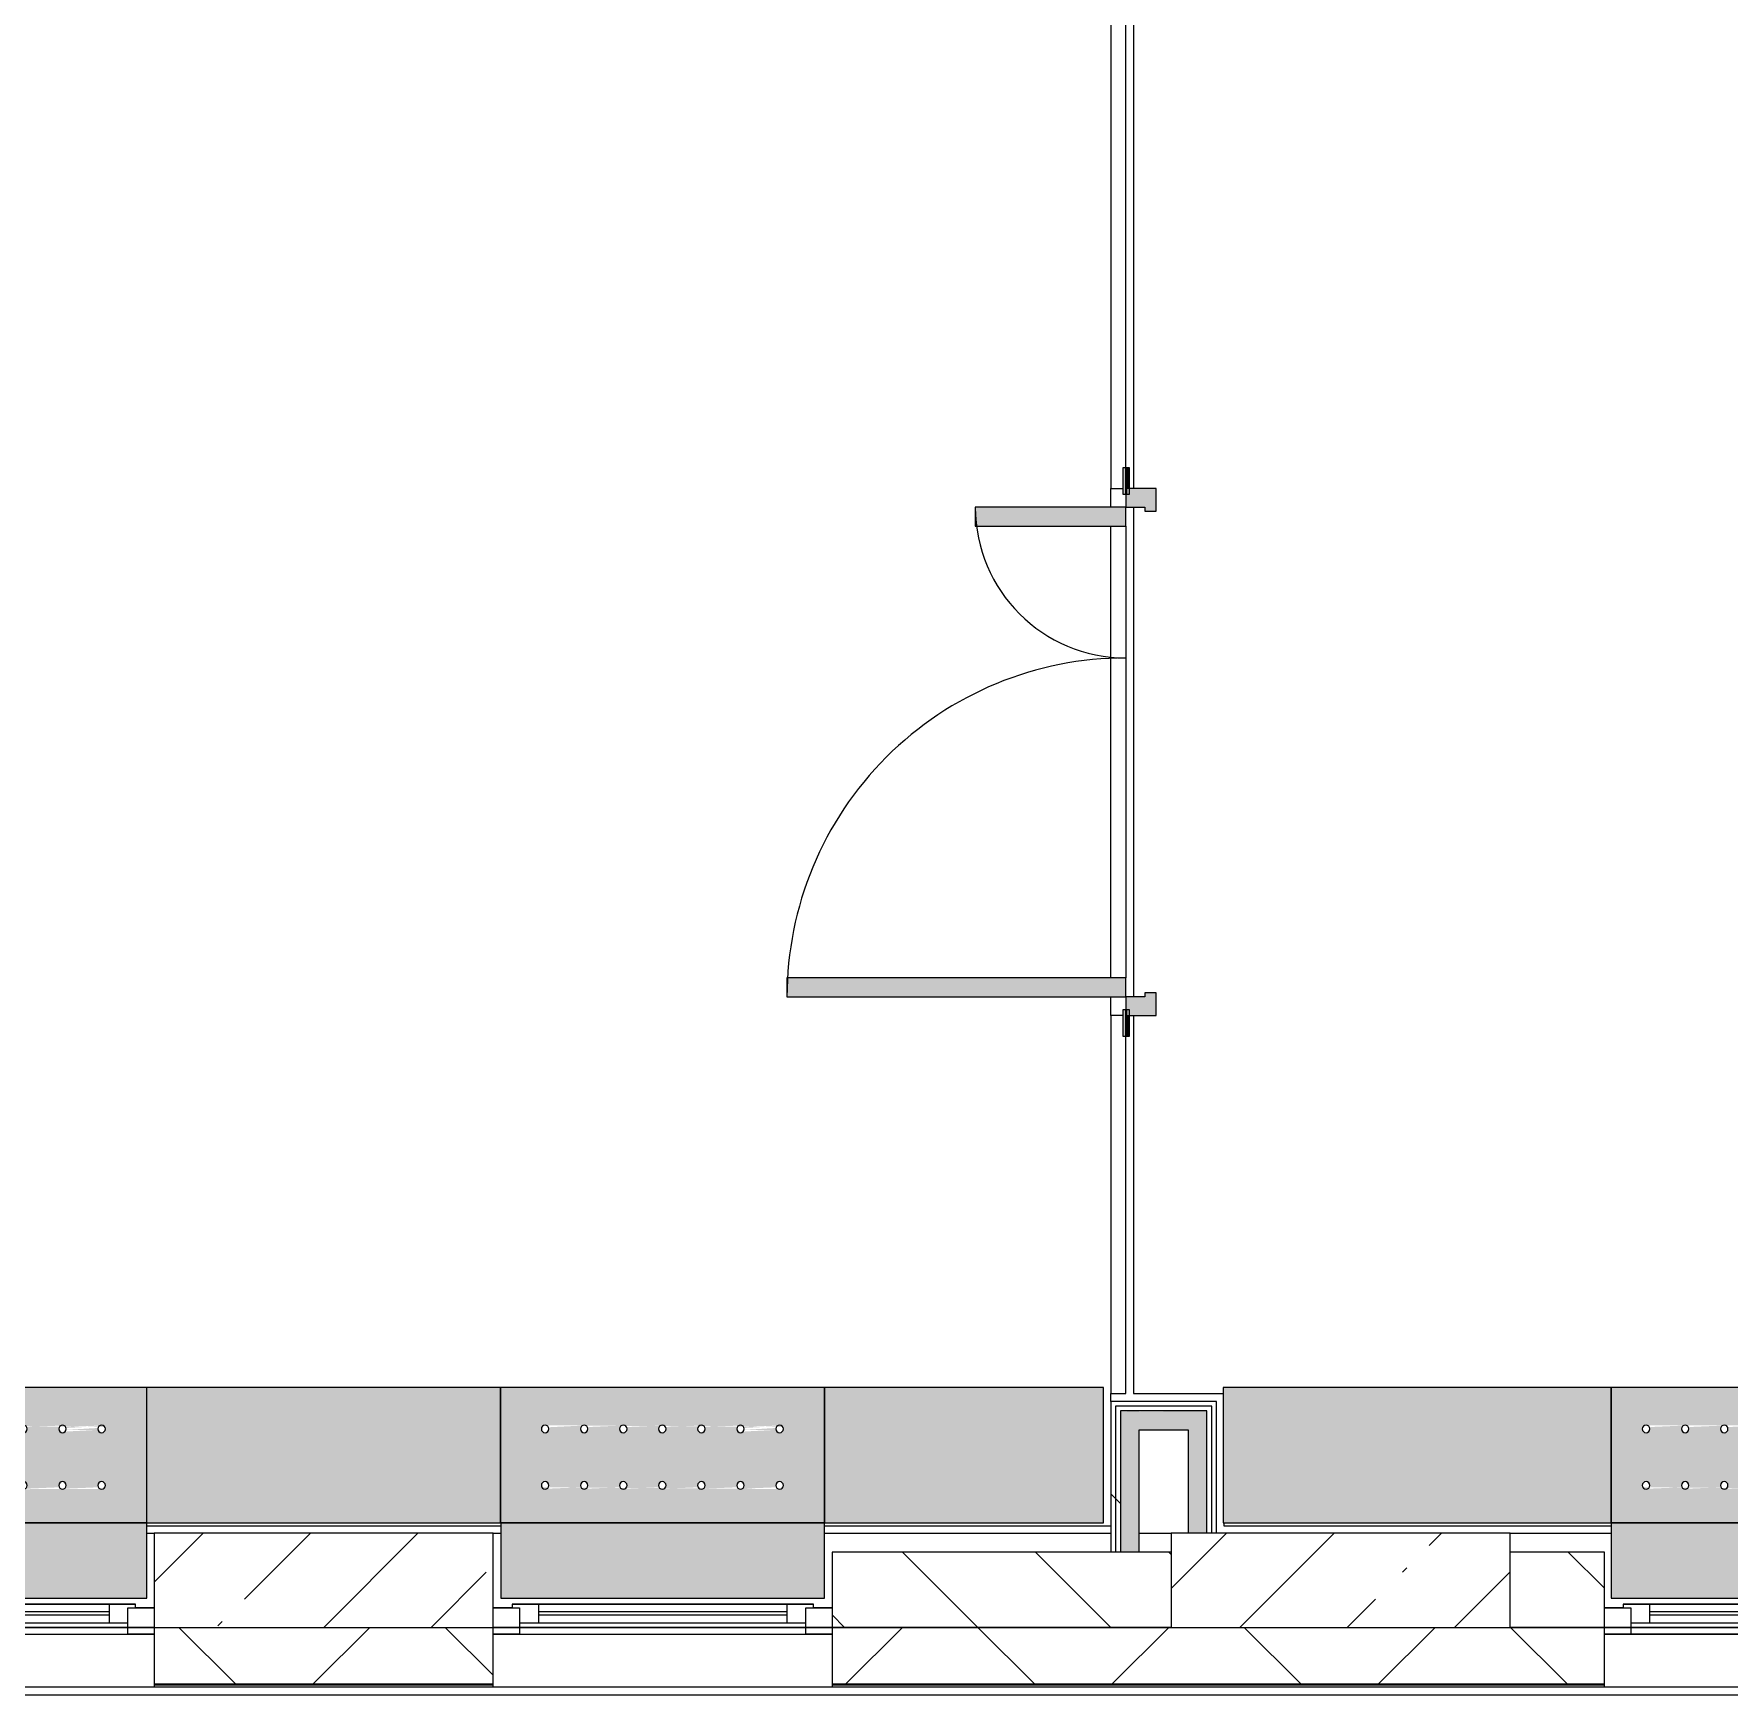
# Model space of a CAD drawing. Header units: millimetres. Extents: x 3991 to 282775, y -8553 to 29560.
# Drawn here: x 247526 to 252026, y -280 to 4133 of the extents above; entities that cross this region are included whole.
import ezdxf

# ---------------------------------------------------------------- set-up
doc = ezdxf.new("R2010")
doc.units = ezdxf.units.MM
for name, color, linetype, lineweight, true_color in [('A-DOOR-3', 7, 'Continuous', 5, 0xaaaaaa), ('A-DOOR-4', 7, 'Continuous', 5, 0xe2e2e2), ('A-DOOR-FRAM-2', 7, 'Continuous', 5, 0xe2e2e2), ('A-DOOR-FRAM-3', 7, 'Continuous', 5, 0xaaaaaa), ('A-FLOR-1', 7, 'Continuous', 5, 0xaaaaaa), ('I-WALL-1', 7, 'Continuous', 5, 0xe7e7e7), ('Знаки-2', 7, 'Continuous', 5, 0xd7cfbf)]:
    doc.layers.add(name, color=color, linetype=linetype, lineweight=lineweight, true_color=true_color)
for name, color, linetype, lineweight in [('A-GLAZ-2', 7, 'Continuous', 5), ('A-WALL', 7, 'Continuous', 9), ('A-WALL-4', 7, 'Continuous', 5), ('I-WALL-3', 7, 'Continuous', 5), ('S-COLS', 7, 'Continuous', 5), ('Знаки', 7, 'Continuous', 5)]:
    doc.layers.add(name, color=color, linetype=linetype, lineweight=lineweight)
pattern_1 = [(45, (148815.1, 0), (-530.33, 530.33), []), (135, (148815.1, 0), (-530.33, -530.33), [])]

# ---------------------------------------------------------------- blocks, each defined once
blk = doc.blocks.new('120_Окно_СКБ_1Ст - 120_Окно_СКБ_1Ст 900х2500_h_ с форточкой-V117-Общий план 1 этажа с размещением фрагментов 1_1-1_9')
at = {"layer": 'A-GLAZ-2'}
for p, q in [((-450, -127), (-450, -57)), ((-450, -57), (-380, -57)), ((450, -57), (-450, -57)), ((-380, -57), (-380, -127)), ((380, -87), (-380, -87)), ((-380, -87), (-380, -127)), ((-330, -137), (-330, -87)), ((330, -137), (330, -87)), ((380, -127), (380, -57)), ((380, -57), (450, -57)), ((380, -127), (380, -87)), ((450, -57), (450, -127)), ((-380, -127), (-450, -127)), ((-450, -127), (-400, -127)), ((-380, -127), (-400, -127)), ((-400, -127), (-400, -137)), ((-330, -107), (330, -107)), ((330, -117), (-330, -117)), ((450, -127), (380, -127)), ((400, -127), (380, -127)), ((400, -127), (450, -127)), ((400, -137), (400, -127)), ((-400, -137), (400, -137)), ((400, -137), (-400, -137))]:
    blk.add_line(p, q, dxfattribs=at)
blk = doc.blocks.new('120_Окно_СКБ_2Ст_Фрамуга сверху - 120_Окно_СКБ_2Ст_2300х2500_h_ ДОО-19727959-Общий план 1 этажа с размещением фрагментов 1_1-1_9')
at = {"layer": 'A-GLAZ-2'}
for p, q in [((-1150, -127), (-1150, -57)), ((-1150, -57), (-1080, -57)), ((1150, -57), (-1150, -57)), ((-1080, -57), (-1080, -127)), ((-1080, -57), (1080, -57)), ((520, -87), (-1080, -87)), ((-1080, -87), (-1080, -127)), ((-1030, -137), (-1030, -87)), ((470, -137), (470, -87)), ((520, -127), (520, -57)), ((520, -57), (590, -57)), ((520, -127), (520, -87)), ((590, -57), (590, -127)), ((1080, -87), (590, -87)), ((590, -87), (590, -127)), ((640, -137), (640, -87)), ((1030, -137), (1030, -87)), ((1080, -127), (1080, -57)), ((1080, -57), (1150, -57)), ((1080, -127), (1080, -87)), ((1150, -57), (1150, -127)), ((-1080, -127), (-1150, -127)), ((-1150, -127), (-1100, -127)), ((-1080, -127), (-1100, -127)), ((-1100, -127), (-1100, -137)), ((-1030, -107), (470, -107)), ((470, -117), (-1030, -117)), ((590, -127), (520, -127)), ((540, -127), (520, -127)), ((540, -127), (570, -127)), ((540, -127), (570, -127)), ((540, -137), (540, -127)), ((590, -127), (570, -127)), ((570, -127), (570, -137)), ((640, -107), (1030, -107)), ((1030, -117), (640, -117)), ((1150, -127), (1080, -127)), ((1100, -127), (1080, -127)), ((1100, -127), (1150, -127)), ((1100, -137), (1100, -127)), ((-1100, -137), (540, -137)), ((540, -137), (-1100, -137)), ((570, -137), (1100, -137)), ((1100, -137), (570, -137))]:
    blk.add_line(p, q, dxfattribs=at)
blk = doc.blocks.new('BSC_Колонна _Прямоугольная - 250х900-23282983-Общий план 1 этажа с размещением фрагментов 1_1-1_9')
at = {"layer": 'S-COLS'}
h = blk.add_hatch(dxfattribs=at)
h.set_pattern_fill('FP_114', color=256, style=0, pattern_type=2)
h.set_pattern_definition([(45, (-99480, -25), (-285.1231, 285.1231), []), (45, (-99194.88, -25), (-285.1231, 285.1231), [504.031, -100.806, 16.764, -84.042])])
h.paths.add_polyline_path([(450, -125), (450, 125), (-450, 125), (-450, -125), (128, -125)])
for p, q in [((450, 125), (-450, 125)), ((-450, 125), (-450, -125)), ((450, -125), (450, 125)), ((-450, -125), (450, -125))]:
    blk.add_line(p, q, dxfattribs=at)
blk = doc.blocks.new('BSC_Колонна _Прямоугольная - 250х900-V171-Общий план 1 этажа с размещением фрагментов 1_1-1_9')
at = {"layer": 'S-COLS'}
h = blk.add_hatch(dxfattribs=at)
h.set_pattern_fill('FP_121', color=256, style=0, pattern_type=2)
h.set_pattern_definition([(45, (-102180, -25), (-285.1231, 285.1231), []), (45, (-101894.88, -25), (-285.1231, 285.1231), [504.031, -100.806, 16.764, -84.042])])
h.paths.add_polyline_path([(359.9, -125), (450, -125), (450, 125), (-450, 125), (-450, -125)])
for p, q in [((450, 125), (-450, 125)), ((-450, 125), (-450, -125)), ((450, -125), (450, 125)), ((-450, -125), (450, -125))]:
    blk.add_line(p, q, dxfattribs=at)
blk = doc.blocks.new('120_Окно_СКБ_1Ст - 120_Окно_СКБ_1Ст 900х2500_h_ с форточкой-22876038-Общий план 1 этажа с размещением фрагментов 1_1-1_9')
at = {"layer": 'A-GLAZ-2'}
for p, q in [((-450, -127), (-450, -57)), ((-450, -57), (-380, -57)), ((450, -57), (-450, -57)), ((-380, -57), (-380, -127)), ((380, -87), (-380, -87)), ((-380, -87), (-380, -127)), ((-330, -137), (-330, -87)), ((330, -137), (330, -87)), ((380, -127), (380, -57)), ((380, -57), (450, -57)), ((380, -127), (380, -87)), ((450, -57), (450, -127)), ((-380, -127), (-450, -127)), ((-450, -127), (-400, -127)), ((-380, -127), (-400, -127)), ((-400, -127), (-400, -137)), ((-330, -107), (330, -107)), ((330, -117), (-330, -117)), ((450, -127), (380, -127)), ((400, -127), (380, -127)), ((400, -127), (450, -127)), ((400, -137), (400, -127)), ((-400, -137), (400, -137)), ((400, -137), (-400, -137))]:
    blk.add_line(p, q, dxfattribs=at)
blk = doc.blocks.new('110_Дверь_СКБ_2Ст - Д-5_п__в составе перегородки _не входит в спец__-32680960-Общий план 1 этажа с размещением фрагментов 1_1-1_9')
at = {"layer": 'A-DOOR-4'}
for points in [[(-637.5, 0.5), (-587.5, 0.5), (-587.5, 900.5), (-637.5, 900.5), (-637.5, 40.5)], [(612.5, 0.5), (662.5, 0.5), (662.5, 400.5), (612.5, 400.5), (612.5, 40.5)]]:
    blk.add_hatch(color=256, dxfattribs=at).paths.add_polyline_path(points)
h = blk.add_hatch(color=256, dxfattribs=at)
h.paths.add_polyline_path([(-687.5, -19.5), (-687.5, -79.5), (-627.5, -79.5), (-627.5, -49.5), (-637.5, -49.5), (-637.5, 0.5), (-687.5, 0.5)])
h.paths.add_polyline_path([(652.5, -49.5), (652.5, -79.5), (712.5, -79.5), (712.5, 0.5), (662.5, 0.5), (662.5, -49.5)])
at = {"layer": 'A-DOOR-FRAM-2'}
for points in [[(-742.5, 2.7), (-742.5, 0.5), (-672.5, 0.5), (-672.5, 8.5), (-742.5, 8.5)], [(697.5, 0.5), (767.5, 0.5), (767.5, 8.5), (697.5, 8.5)], [(-742.5, -8.5), (-687.5, -8.5), (-687.5, -0.5), (-742.5, -0.5)], [(712.5, -0.5), (712.5, -8.5), (767.5, -8.5), (767.5, -0.5)]]:
    blk.add_hatch(color=256, dxfattribs=at).paths.add_polyline_path(points)
at = {"layer": 'A-DOOR-3'}
for p, q in [((-637.5, 900.5), (-637.5, 0.5)), ((-587.5, 900.5), (-637.5, 900.5)), ((-587.5, 0.5), (-587.5, 900.5)), ((662.5, 400.5), (612.5, 400.5)), ((612.5, 400.5), (612.5, 0.5)), ((662.5, 0.5), (662.5, 400.5)), ((-637.5, 0.5), (-587.5, 0.5)), ((612.5, 0.5), (662.5, 0.5))]:
    blk.add_line(p, q, dxfattribs=at)
for centre, radius, start, end in [((-637.5, 0.5), 900, 0, 90), ((662.5, 0.5), 400, 90, 180)]:
    blk.add_arc(centre, radius, start, end, dxfattribs=at)
at = {"layer": 'A-DOOR-FRAM-3'}
for p, q in [((-672.5, 8.5), (-742.5, 8.5)), ((-742.5, 8.5), (-742.5, 0.5)), ((-742.5, 0.5), (-672.5, 0.5)), ((-637.5, 0.5), (-687.5, 0.5)), ((-687.5, 0.5), (-687.5, -79.5)), ((-672.5, 0.5), (-687.5, 0.5)), ((-687.5, 0.5), (-687.5, -0.5)), ((-672.5, 0.5), (-672.5, 8.5)), ((-672.5, -0.5), (-672.5, 0.5)), ((-637.5, -49.5), (-637.5, 0.5)), ((662.5, 0.5), (662.5, -49.5)), ((712.5, 0.5), (662.5, 0.5)), ((767.5, 8.5), (697.5, 8.5)), ((697.5, 8.5), (697.5, 0.5)), ((712.5, 0.5), (697.5, 0.5)), ((697.5, 0.5), (697.5, -0.5)), ((697.5, 0.5), (767.5, 0.5)), ((712.5, -79.5), (712.5, 0.5)), ((712.5, -0.5), (712.5, 0.5)), ((767.5, 0.5), (767.5, 8.5)), ((-672.5, -0.5), (-742.5, -0.5)), ((-742.5, -0.5), (-742.5, -8.5)), ((-742.5, -8.5), (-672.5, -8.5)), ((-687.5, -0.5), (-672.5, -0.5)), ((-672.5, -8.5), (-672.5, -0.5)), ((697.5, -0.5), (712.5, -0.5)), ((767.5, -0.5), (697.5, -0.5)), ((697.5, -0.5), (697.5, -8.5)), ((697.5, -8.5), (767.5, -8.5)), ((767.5, -8.5), (767.5, -0.5)), ((-687.5, -79.5), (-627.5, -79.5)), ((-627.5, -49.5), (-637.5, -49.5)), ((-627.5, -79.5), (-627.5, -49.5)), ((662.5, -49.5), (652.5, -49.5)), ((652.5, -49.5), (652.5, -79.5)), ((652.5, -79.5), (712.5, -79.5))]:
    blk.add_line(p, q, dxfattribs=at)
blk = doc.blocks.new('Зашивка радиатора_ с перфорацией М1_1 - Зашивка радиатора_ с перфорацией М1_1-V280-Общий план 1 этажа с размещением фрагментов 1_1-1_9')
at = {"layer": 'Знаки-2'}
blk.add_hatch(color=256, dxfattribs=at).paths.add_polyline_path([(-50.7, 380), (-430, 380), (-429.5, 180), (430, 180), (430, 380)])
h = blk.add_hatch(color=256, dxfattribs=at)
h.paths.add_polyline_path([(430, 180), (-429.5, 178.9), (-429.5, -179.9), (430.2, -179.9), (430.2, 180)])
h.paths.add_polyline_path([(430, 179.8), (430, 179.8), (333.1, 90.4)])
h.paths.add_polyline_path([(-50.7, 90.4), (320.9, 85.4), (320.9, 75.4), (312.2, 70.4), (303.6, 75.4), (303.8, 85.7), (302.2, 89), (217.2, 85.4), (217.2, 75.4), (208.5, 70.4), (199.8, 75.4), (199.8, 85.4), (198.5, 89), (113.4, 85.4), (113.4, 75.4), (104.7, 70.4), (96.1, 75.4), (96.1, 85.4), (94.7, 89), (9.7, 85.4), (9.7, 75.4), (1, 70.4), (-7.7, 75.4), (-7.7, 85.4), (-8.7, 89), (-94.1, 85.4), (-94.1, 75.4), (-102.8, 70.4), (-111.4, 75.4), (-111.4, 85.4), (-112.4, 89), (-197.8, 85.4), (-197.8, 75.4), (-206.5, 70.4), (-215.2, 75.4), (-215.2, 85.4), (-216.2, 89), (-301.6, 85.4), (-301.6, 75.4), (-310.3, 70.4), (-318.9, 75.4), (-318.9, 85.4), (-310.3, 90.4), (-307.7, 90), (-102.8, 90.4)])
h.paths.add_polyline_path([(-300.6, -67.1), (-300.6, -72.2), (-216.2, -67.1)])
h.paths.add_polyline_path([(10.7, -67.1), (10.7, -72.2), (95.1, -67.1)])
h.paths.add_polyline_path([(309.7, -60), (319.3, -62.6), (321.9, -72.2), (314.8, -79.3), (309.7, -79.3), (-318.9, -74.6), (-318.9, -64.6), (-310.3, -59.6), (-301.6, -64.6), (-300.6, -67.1), (-213.6, -62.6), (-203.9, -60), (-196.8, -67.1), (-199.4, -76.7), (-196.5, -78.3), (-111.4, -74.6), (-111.4, -64.6), (-102.8, -59.6), (-94.1, -64.6), (-94.1, -74.6), (-92.8, -78.3), (-7.7, -74.6), (-7.7, -64.6), (1, -59.6), (9.7, -64.6), (11, -67), (97.7, -62.6), (107.3, -60), (114.4, -67.1), (111.8, -76.7), (114.4, -78.3), (199.8, -74.6), (199.8, -64.6), (208.5, -59.6), (217.2, -64.6), (217.2, -74.6), (218.2, -78.3), (303.3, -74), (303.6, -64.6), (307.2, -61)])
h.paths.add_polyline_path([(10.7, -72.2), (10.7, -78.3), (96.1, -74.6), (94.7, -72.2)])
h.paths.add_polyline_path([(-216.2, -72.2), (-303.2, -76.7), (-300.3, -78.3), (-215.2, -74.6)])
at = {"layer": 'Знаки'}
for p, q in [((430, 380), (-430, 380)), ((-430, 380), (-430, 180)), ((430, 180), (430, 380)), ((-430, 180), (430, 180)), ((430.2, 180), (-430, 180)), ((-430, 180), (-430, -179.9)), ((430.2, -179.9), (430.2, 180)), ((-430, -179.9), (430.2, -179.9))]:
    blk.add_line(p, q, dxfattribs=at)
for centre, start, end in [((-310.3, 80.4), 0, 180), ((-206.5, 80.4), 0, 180), ((-102.8, 80.4), 0, 180), ((1, 80.4), 0, 180), ((104.7, 80.4), 0, 180), ((208.5, 80.4), 0, 180), ((312.2, 80.4), 0, 180), ((-310.3, 80.4), 180, 0), ((-206.5, 80.4), 180, 360), ((-102.8, 80.4), 180, 0), ((1, 80.4), 180, 0), ((104.7, 80.4), 180, 360), ((208.5, 80.4), 180, 0), ((312.2, 80.4), 180, 0), ((-310.3, -69.6), 0, 180), ((-310.3, -69.6), 180, 0), ((-206.5, -69.6), 0, 180), ((-206.5, -69.6), 180, 0), ((-102.8, -69.6), 0, 180), ((-102.8, -69.6), 180, 0), ((1, -69.6), 0, 180), ((1, -69.6), 180, 0), ((104.7, -69.6), 0, 180), ((104.7, -69.6), 180, 0), ((208.5, -69.6), 0, 180), ((208.5, -69.6), 180, 0), ((312.2, -69.6), 0, 180), ((312.2, -69.6), 180, 0)]:
    blk.add_arc(centre, 10, start, end, dxfattribs=at)
blk = doc.blocks.new('Зашивка радиатора_ с перфорацией М1_1 - Зашивка радиатора_ с перфорацией М1_1-V281-Общий план 1 этажа с размещением фрагментов 1_1-1_9')
at = {"layer": 'Знаки-2'}
blk.add_hatch(color=256, dxfattribs=at).paths.add_polyline_path([(-430, 380), (-429.8, 180), (430, 180), (430, 380), (-205.3, 380)])
h = blk.add_hatch(color=256, dxfattribs=at)
h.paths.add_polyline_path([(430.2, 180), (-429.8, 179.5), (-429.8, -179.7), (-429.8, -179.9), (430.2, -179.9), (430.2, 90.4)])
h.paths.add_polyline_path([(430, 179.8), (430, 179.8), (333.1, 90.4)])
h.paths.add_polyline_path([(-310.3, 90.4), (-307.7, 90), (320.9, 85.4), (320.9, 75.4), (312.2, 70.4), (303.6, 75.4), (303.8, 85.7), (302.2, 89), (217.2, 85.4), (217.2, 75.4), (208.5, 70.4), (199.8, 75.4), (199.8, 85.4), (198.5, 89), (113.4, 85.4), (113.4, 75.4), (104.7, 70.4), (96.1, 75.4), (96.1, 85.4), (94.7, 89), (9.7, 85.4), (9.7, 75.4), (1, 70.4), (-7.7, 75.4), (-7.7, 85.4), (-8.7, 89), (-94.1, 85.4), (-94.1, 75.4), (-102.8, 70.4), (-111.4, 75.4), (-111.4, 85.4), (-112.4, 89), (-197.8, 85.4), (-197.8, 75.4), (-206.5, 70.4), (-215.2, 75.4), (-215.2, 85.4), (-215.2, 89), (-301.6, 85.4), (-301.6, 75.4), (-310.3, 70.4), (-318.9, 75.4), (-318.9, 85.4), (-312.8, 90)])
h.paths.add_polyline_path([(-300.6, -67.1), (-300.6, -72.2), (-216.2, -67.1)])
h.paths.add_polyline_path([(-1.6, -60), (8.1, -62.6), (10.7, -72.2), (10.7, -78.3), (96.1, -74.6), (96.1, -64.6), (104.7, -59.6), (113.4, -64.6), (113.4, -74.6), (114.4, -78.3), (199.8, -74.6), (199.8, -64.6), (208.5, -59.6), (217.2, -64.6), (217.2, -74.6), (218.2, -78.3), (303.3, -74), (303.6, -64.6), (312.2, -59.6), (320.9, -64.6), (320.9, -74.6), (312.2, -79.6), (283.3, -79.3), (-318.9, -74.6), (-318.9, -64.6), (-310.3, -59.6), (-301.6, -64.6), (-300.6, -67.1), (-213.6, -62.6), (-203.9, -60), (-196.8, -67.1), (-199.4, -76.7), (-196.5, -78.3), (-111.4, -74.6), (-111.4, -64.6), (-102.8, -59.6), (-94.1, -64.6), (-94.1, -74.6), (-92.8, -78.3), (-7.7, -74.6), (-7.7, -64.6), (-4, -61)])
h.paths.add_polyline_path([(-216.2, -72.2), (-303.2, -76.7), (-300.3, -78.3), (-215.2, -74.6)])
at = {"layer": 'Знаки'}
for p, q in [((430, 380), (-430, 380)), ((-430, 380), (-430, 180)), ((430, 180), (430, 380)), ((-430, 180), (430, 180)), ((430.2, 180), (-430, 180)), ((-430, 180), (-430, -179.9)), ((430.2, -179.9), (430.2, 180)), ((-430, -179.9), (430.2, -179.9))]:
    blk.add_line(p, q, dxfattribs=at)
for centre, start, end in [((-310.3, 80.4), 0, 180), ((-206.5, 80.4), 0, 180), ((-102.8, 80.4), 0, 180), ((1, 80.4), 0, 180), ((104.7, 80.4), 0, 180), ((208.5, 80.4), 0, 180), ((312.2, 80.4), 0, 180), ((-310.3, 80.4), 180, 0), ((-206.5, 80.4), 180, 360), ((-102.8, 80.4), 180, 0), ((1, 80.4), 180, 0), ((104.7, 80.4), 180, 360), ((208.5, 80.4), 180, 0), ((312.2, 80.4), 180, 0), ((-310.3, -69.6), 0, 180), ((-310.3, -69.6), 180, 0), ((-206.5, -69.6), 0, 180), ((-206.5, -69.6), 180, 0), ((-102.8, -69.6), 0, 180), ((-102.8, -69.6), 180, 0), ((1, -69.6), 0, 180), ((1, -69.6), 180, 0), ((104.7, -69.6), 0, 180), ((104.7, -69.6), 180, 0), ((208.5, -69.6), 0, 180), ((208.5, -69.6), 180, 0), ((312.2, -69.6), 0, 180), ((312.2, -69.6), 180, 0)]:
    blk.add_arc(centre, 10, start, end, dxfattribs=at)
blk = doc.blocks.new('Зашивка радиатора_ с перфорацией М7_1 - Зашивка радиатора_ с перфорацией М7_1-V282-Общий план 1 этажа с размещением фрагментов 1_1-1_9')
at = {"layer": 'Знаки-2'}
blk.add_hatch(color=256, dxfattribs=at).paths.add_polyline_path([(782.4, 380), (-370, 380), (-370, 180), (1890, 180), (1890, 380), (1271.1, 380)])
h = blk.add_hatch(color=256, dxfattribs=at)
h.paths.add_polyline_path([(1026.7, 180), (-370, 180), (-370, -179.9), (1890, -179.9), (1890, 180), (1271.1, 180)])
h.paths.add_polyline_path([(957.8, 77.8), (957.8, 82.9), (873.4, 77.8)])
h.paths.add_polyline_path([(243.8, 70.7), (238.7, 70.7), (243.8, -60)])
h.paths.add_polyline_path([(873.4, -67.1), (873.4, -72.2), (957.8, -67.1)])
h.paths.add_polyline_path([(1184.7, -67.1), (1184.7, -72.2), (1269.1, -67.1)])
h.paths.add_polyline_path([(1071.2, 90.4), (1806.2, 85.4), (1806.2, 75.4), (1797.5, 70.4), (1788.8, 75.4), (1788.8, 85.4), (1787.5, 89), (1702.4, 85.4), (1702.4, 75.4), (1692.9, 70.5), (1685.1, 75.4), (1685.1, 85.4), (1683.7, 89), (1598.7, 85.4), (1598.7, 75.4), (1590, 70.4), (1581.3, 75.4), (1581.3, 85.4), (1580, 89), (1494.9, 85.4), (1494.9, 75.4), (1486.2, 70.4), (1477.6, 75.4), (1477.6, 85.4), (1476.2, 89), (1391.2, 85.4), (1391.2, 75.4), (1382.5, 70.4), (1373.8, 75.4), (1373.8, 85.4), (1372.5, 89), (1287.4, 85.4), (1287.4, 75.4), (1278.7, 70.4), (1270.1, 75.4), (1271.1, 86.6), (1268.7, 89), (1183.7, 85.4), (1183.7, 75.4), (1175, 70.4), (1166.3, 75.4), (1166.3, 85.4), (1164.3, 89), (1079.9, 85.4), (1079.9, 75.4), (1071.2, 70.4), (1062.6, 75.4), (1062.6, 85.4), (1059, 89), (976.2, 85.4), (976.2, 75.4), (967.5, 70.4), (958.8, 75.4), (957.8, 77.8), (870.8, 73.3), (861.2, 70.7), (854.1, 77.8), (858.4, 88.8), (853.7, 89), (768.7, 85.4), (768.7, 75.4), (760, 70.4), (751.3, 75.4), (751.3, 85.4), (750.3, 89), (664.9, 85.4), (664.9, 75.4), (656.2, 70.4), (647.6, 75.4), (647.6, 85.4), (646.6, 89), (561.2, 85.4), (560.5, 74.5), (552.5, 70.4), (543.8, 75.4), (543.8, 85.4), (542.8, 89), (457.4, 85.4), (457.4, 75.4), (448.7, 70.4), (440.1, 75.4), (440.1, 85.4), (439.1, 89), (353.7, 85.4), (353.7, 75.4), (345, 70.4), (335.9, 76.5), (336.3, 85.4), (335.3, 89), (249.9, 85.4), (249.9, 75.4), (243.8, 70.7), (248.3, -62.6), (250.9, -72.2), (251.2, -78.3), (336.3, -74.6), (336.3, -64.6), (345, -59.6), (353.7, -64.6), (353.7, -74.6), (355, -78.3), (440.1, -74.6), (440.1, -64.6), (448.7, -59.6), (457.4, -64.6), (457.4, -74.6), (458.7, -78.3), (543.8, -74.6), (543.8, -64.6), (552.5, -59.6), (561.2, -64.6), (561.2, -74.6), (562.5, -78.3), (647.6, -74.6), (647.6, -64.6), (656.2, -59.6), (664.9, -64.6), (664.9, -74.6), (666.2, -78.3), (751.3, -74.6), (751.3, -64.6), (760, -59.6), (768.7, -64.6), (768.7, -74.6), (771.1, -78.3), (855.1, -74.6), (855.1, -64.6), (863.7, -59.6), (872.4, -64.6), (873.7, -67), (960.4, -62.6), (970.1, -60), (977.2, -67.1), (974.6, -76.7), (977.2, -78.3), (1062.6, -74.6), (1062.6, -64.6), (1071.2, -59.6), (1079.9, -64.6), (1079.9, -74.6), (1080.9, -78.3), (1166.3, -74.6), (1166.3, -64.6), (1175, -59.6), (1183.7, -64.6), (1185, -67), (1271.7, -62.6), (1281.3, -60), (1288.4, -67.1), (1284.1, -78.1), (1288.4, -78.3), (1373.8, -74.6), (1373.8, -64.6), (1382.5, -59.6), (1391.2, -64.6), (1391.2, -74.6), (1392.2, -78.3), (1477.6, -74.6), (1477.6, -64.6), (1486.2, -59.6), (1494.9, -64.6), (1494.9, -74.6), (1495.9, -78.3), (1581.3, -74.6), (1581.3, -64.6), (1590, -59.6), (1598.7, -64.6), (1598.7, -74.6), (1599.7, -78.3), (1685.1, -74.6), (1685.1, -64.6), (1693.7, -59.6), (1702.4, -64.6), (1702.4, -74.6), (1703.4, -78.3), (1788.8, -74.6), (1788.8, -64.6), (1797.5, -59.6), (1806.2, -64.6), (1806.2, -74.6), (1797.5, -79.6), (1759.7, -79.3), (-286.2, -74.6), (-286.2, -64.6), (-277.5, -59.6), (-268.8, -64.6), (-268.8, -74.6), (-267.5, -78.3), (-182.4, -74.6), (-182.4, -64.6), (-173.8, -59.6), (-171.2, -60), (-176.3, 70.7), (-183.4, 77.8), (-180.8, 87.4), (-183.4, 89), (-268.1, 83.6), (-268.8, 75.4), (-277.5, 70.4), (-286.2, 75.4), (-286.2, 85.4), (-277.5, 90.4), (-274.9, 90), (1026.7, 90.4)])
h.paths.add_polyline_path([(-67.4, 70.7), (-77.1, 73.3), (-79.7, 82.9), (-79.7, 89), (-165.1, 85.4), (-165.1, 75.4), (-171.2, 70.7), (-166.7, -62.6), (-164.1, -72.2), (-163.8, -78.3), (-78.7, -74.6), (-78.7, -64.6), (-70, -59.6), (-67.4, -60)])
h.paths.add_polyline_path([(134.9, -60), (140.1, -60), (134.9, 70.7)])
h.paths.add_polyline_path([(132.5, 89), (42.4, 85.4), (42.4, 75.4), (33.7, 70.4), (25.1, 75.4), (25.1, 85.4), (24.1, 89), (-61.3, 85.4), (-61.3, 75.4), (-67.4, 70.7), (-62.9, -62.6), (-60.3, -72.2), (-60, -78.3), (25.1, -74.6), (25.1, -64.6), (33.7, -59.6), (42.4, -64.6), (42.4, -74.6), (43.7, -78.3), (128.8, -74.6), (128.8, -64.6), (134.9, -60), (130.4, 73.3), (127.8, 82.9), (130.4, 87.4)])
h.paths.add_polyline_path([(142.8, 89), (146.2, 85.4), (146.2, 75.4), (140.1, 70.7), (144.6, -62.6), (147.2, -72.2), (147.5, -78.3), (232.6, -74.6), (232.6, -64.6), (238.7, -60), (234.2, 73.3), (231.6, 82.9), (231.6, 89), (144.6, 89)])
h.paths.add_polyline_path([(960.4, 89), (872.4, 85.4), (873.4, 82.9), (960.4, 87.4), (962.2, 89)])
h.paths.add_polyline_path([(873.4, -72.2), (873.4, -78.3), (958.8, -74.6), (957.5, -72.2)])
h.paths.add_polyline_path([(1269.1, -72.2), (1184.7, -78.3), (1270.1, -74.6)])
at = {"layer": 'Знаки'}
for p, q in [((1890, 380), (-370, 380)), ((-370, 380), (-370, 180)), ((1890, 180), (1890, 380)), ((-370, 180), (1890, 180)), ((1890, 180), (-370, 180)), ((-370, 180), (-370, -179.9)), ((1890, -179.9), (1890, 180)), ((-370, -179.9), (1890, -179.9))]:
    blk.add_line(p, q, dxfattribs=at)
for centre, start, end in [((-277.5, 80.4), 0, 180), ((-173.8, 80.4), 0, 180), ((-70, 80.4), 0, 180), ((33.7, 80.4), 0, 180), ((137.5, 80.4), 0, 180), ((241.3, 80.4), 0, 180), ((345, 80.4), 0, 180), ((448.7, 80.4), 0, 180), ((552.5, 80.4), 0, 180), ((656.2, 80.4), 0, 180), ((760, 80.4), 0, 180), ((863.7, 80.4), 0, 180), ((967.5, 80.4), 0, 180), ((1071.2, 80.4), 0, 180), ((1175, 80.4), 0, 180), ((1278.7, 80.4), 0, 180), ((1382.5, 80.4), 0, 180), ((1486.2, 80.4), 0, 180), ((1590, 80.4), 0, 180), ((1693.7, 80.4), 0, 180), ((1797.5, 80.4), 0, 180), ((-277.5, 80.4), 180, 360), ((-173.8, 80.4), 180, 0), ((-70, 80.4), 180, 0), ((33.7, 80.4), 180, 360), ((137.5, 80.4), 180, 0), ((241.3, 80.4), 180, 0), ((345, 80.4), 180, 0), ((448.7, 80.4), 180, 0), ((552.5, 80.4), 180, 360), ((656.2, 80.4), 180, 0), ((760, 80.4), 180, 0), ((863.7, 80.4), 180, 0), ((967.5, 80.4), 180, 0), ((1071.2, 80.4), 180, 0), ((1175, 80.4), 180, 0), ((1278.7, 80.4), 180, 0), ((1382.5, 80.4), 180, 0), ((1486.2, 80.4), 180, 360), ((1590, 80.4), 180, 0), ((1693.7, 80.4), 180, 360), ((1797.5, 80.4), 180, 0), ((-277.5, -69.6), 0, 180), ((-277.5, -69.6), 180, 0), ((-173.8, -69.6), 0, 180), ((-173.8, -69.6), 180, 0), ((-70, -69.6), 0, 180), ((-70, -69.6), 180, 0), ((33.7, -69.6), 0, 180), ((33.7, -69.6), 180, 0), ((137.5, -69.6), 0, 180), ((137.5, -69.6), 180, 0), ((241.3, -69.6), 0, 180), ((241.3, -69.6), 180, 0), ((345, -69.6), 0, 180), ((345, -69.6), 180, 0), ((448.7, -69.6), 0, 180), ((448.7, -69.6), 180, 0), ((552.5, -69.6), 0, 180), ((552.5, -69.6), 180, 0), ((656.2, -69.6), 0, 180), ((656.2, -69.6), 180, 0), ((760, -69.6), 0, 180), ((760, -69.6), 180, 0), ((863.7, -69.6), 0, 180), ((863.7, -69.6), 180, 0), ((967.5, -69.6), 0, 180), ((967.5, -69.6), 180, 0), ((1071.2, -69.6), 0, 180), ((1071.2, -69.6), 180, 0), ((1175, -69.6), 0, 180), ((1175, -69.6), 180, 0), ((1278.7, -69.6), 0, 180), ((1278.7, -69.6), 180, 0), ((1382.5, -69.6), 0, 180), ((1382.5, -69.6), 180, 0), ((1486.2, -69.6), 0, 180), ((1486.2, -69.6), 180, 0), ((1590, -69.6), 0, 180), ((1590, -69.6), 180, 0), ((1693.7, -69.6), 0, 180), ((1693.7, -69.6), 180, 0), ((1797.5, -69.6), 0, 180), ((1797.5, -69.6), 180, 0)]:
    blk.add_arc(centre, 10, start, end, dxfattribs=at)
blk = doc.blocks.new('Зашивка без перфорации М3_2_1 - М3_2_3-V305-Общий план 1 этажа с размещением фрагментов 1_1-1_9')
at = {"layer": 'Знаки-2'}
blk.add_hatch(color=256, dxfattribs=at).paths.add_polyline_path([(-88.2, 180), (-430, 180), (-430, -179.9), (510.2, -179.9), (510.2, 180), (400.4, 180)])
at = {"layer": 'Знаки'}
for p, q in [((510.2, 180), (-430, 180)), ((-430, 180), (-430, -179.9)), ((510.2, -179.9), (510.2, 180)), ((-430, -179.9), (510.2, -179.9))]:
    blk.add_line(p, q, dxfattribs=at)
blk = doc.blocks.new('Зашивка без перфорации М3_2_1 - М3_2_4-31137485-Общий план 1 этажа с размещением фрагментов 1_1-1_9')
at = {"layer": 'Знаки-2'}
blk.add_hatch(color=256, dxfattribs=at).paths.add_polyline_path([(-430, 180), (-430, -179.9), (310.2, -179.9), (310.2, 180), (-379.9, 180)])
at = {"layer": 'Знаки'}
for p, q in [((310.2, 180), (-430, 180)), ((-430, 180), (-430, -179.9)), ((310.2, -179.9), (310.2, 180)), ((-430, -179.9), (310.2, -179.9))]:
    blk.add_line(p, q, dxfattribs=at)
blk = doc.blocks.new('Зашивка без перфорации М3_2_1 - М3_2_5-31137678-Общий план 1 этажа с размещением фрагментов 1_1-1_9')
at = {"layer": 'Знаки-2'}
blk.add_hatch(color=256, dxfattribs=at).paths.add_polyline_path([(600.2, 180), (-430, 180), (-430, -179.9), (600.2, -179.9), (600.2, -115)])
at = {"layer": 'Знаки'}
for p, q in [((600.2, 180), (-430, 180)), ((-430, 180), (-430, -179.9)), ((600.2, -179.9), (600.2, 180)), ((-430, -179.9), (600.2, -179.9))]:
    blk.add_line(p, q, dxfattribs=at)

msp = doc.modelspace()

# ---------------------------------------------------------------- hatches: boundary and pattern name
at = {"layer": 'A-WALL-4'}
h = msp.add_hatch(dxfattribs=at)
h.set_pattern_fill('FP_58', color=256, style=0, pattern_type=2)
h.set_pattern_definition([(135, (148815.1, 0), (-176.7767, -176.7767), [])])
h.paths.add_polyline_path([(272545.1, -100), (272545.1, 100), (272345.1, 100), (272345.1, -100), (272367.3, -100)])
h.paths.add_polyline_path([(243345.1, -100), (243595.1, -100), (243595.1, 100), (243345.1, 100), (243345.1, 22.9)])
h.paths.add_polyline_path([(241093.2, -100), (241545.1, -100), (241545.1, 100), (240745.1, 100), (240745.1, -100)])
h.paths.add_polyline_path([(245979.8, -100), (246920.1, -100), (246920.1, 100), (245920.1, 100), (245920.1, -100)])
h.paths.add_polyline_path([(249645.1, -100), (250545.1, -100), (250545.1, 100), (249645.1, 100), (249645.1, 82.2)])
h.paths.add_polyline_path([(270045.1, -100), (270045.1, 100), (269945.1, 100), (269945.1, -100)])
h.paths.add_polyline_path([(251695.1, -100), (251695.1, 100), (251445.1, 100), (251445.1, -100)])
h.paths.add_polyline_path([(253995.1, -100), (255045.1, -100), (255045.1, 100), (253995.1, 100), (253995.1, -27.9)])
h.paths.add_polyline_path([(268145.1, -100), (268145.1, 100), (267645.1, 100), (267645.1, -100), (267969.4, -100)])
h.paths.add_polyline_path([(258645.1, -100), (258645.1, 100), (258295.1, 100), (258295.1, -100), (258630.9, -100)])
h.paths.add_polyline_path([(265526.1, -100), (265845.1, -100), (265845.1, 100), (264795.1, 100), (264795.1, -100), (265037.4, -100)])
h.paths.add_polyline_path([(259545.1, -100), (260445.1, -100), (260445.1, 100), (259545.1, 100), (259545.1, -55)])
h.paths.add_polyline_path([(262495.1, -100), (262495.1, 100), (262245.1, 100), (262245.1, -100)])
h = msp.add_hatch(dxfattribs=at)
h.set_pattern_fill('FP_73', color=256, style=0, pattern_type=2)
h.set_pattern_definition([(45, (148815.1, 0), (-353.5534, 353.5534), []), (135, (148815.1, 0), (-353.5534, -353.5534), [])])
h.paths.add_polyline_path([(238025.1, -250), (239845.1, -250), (239845.1, -100), (238025.1, -100)])
h.paths.add_polyline_path([(269924, -250), (270045.1, -250), (270045.1, -100), (269045.1, -100), (269045.1, -250)])
h.paths.add_polyline_path([(272345.1, -250), (273895.1, -250), (273895.1, -100), (272345.1, -100), (272345.1, -210)])
h.paths.add_polyline_path([(262495.1, -250), (262495.1, -100), (261345.1, -100), (261345.1, -250), (262105.5, -250)])
h.paths.add_polyline_path([(258645.1, -250), (258645.1, -100), (258295.1, -100), (258295.1, -250)])
h.paths.add_polyline_path([(259545.1, -250), (260445.1, -250), (260445.1, -100), (259545.1, -100), (259545.1, -210)])
h.paths.add_polyline_path([(256845.1, -250), (256845.1, -100), (255945.1, -100), (255945.1, -250), (256241.6, -250)])
h.paths.add_polyline_path([(264795.1, -250), (265845.1, -250), (265845.1, -100), (264795.1, -100), (264795.1, -210)])
h.paths.add_polyline_path([(266745.1, -250), (268145.1, -250), (268145.1, -100), (266745.1, -100), (266745.1, -210)])
h.paths.add_polyline_path([(242559.2, -250), (243595.1, -250), (243595.1, -100), (242445.1, -100), (242445.1, -250)])
h.paths.add_polyline_path([(241545.1, -250), (241545.1, -100), (240745.1, -100), (240745.1, -250)])
h.paths.add_polyline_path([(245895.1, -250), (246945.1, -250), (246945.1, -100), (245895.1, -100), (245895.1, -210)])
h.paths.add_polyline_path([(254287, -250), (255045.1, -250), (255045.1, -100), (253995.1, -100), (253995.1, -250)])
h.paths.add_polyline_path([(247845.1, -250), (248745.1, -250), (248745.1, -100), (247845.1, -100), (247845.1, -210)])
h.paths.add_polyline_path([(250377.7, -250), (251695.1, -250), (251695.1, -100), (249645.1, -100), (249645.1, -250)])
at = {"layer": 'I-WALL-1'}
for points in [[(250410.1, 100), (250460.1, 100), (250460.1, 475), (250410.1, 472.4), (250410.1, 150)], [(250640.1, 425), (250640.1, 475), (250460.1, 472.4), (250460.1, 425), (250590.1, 425)], [(250640.1, 150), (250640.1, 425), (250590.1, 425), (250590.1, 150)]]:
    msp.add_hatch(color=256, dxfattribs=at).paths.add_polyline_path(points)
at = {"layer": 'I-WALL-3'}
h = msp.add_hatch(dxfattribs=at)
h.set_pattern_fill('FP_192', color=256, style=0, pattern_type=2)
h.set_pattern_definition(pattern_1)
h.paths.add_polyline_path([(250385.1, 100), (250397.6, 100), (250397.6, 500), (250385.1, 500), (250385.1, 150)])
h = msp.add_hatch(dxfattribs=at)
h.set_pattern_fill('FP_192', color=256, style=0, pattern_type=2)
h.set_pattern_definition(pattern_1)
h.paths.add_polyline_path([(250397.6, 100), (250410.1, 100), (250410.1, 487.5), (250397.6, 487.5), (250397.6, 150)])
h = msp.add_hatch(dxfattribs=at)
h.set_pattern_fill('FP_192', color=256, style=0, pattern_type=2)
h.set_pattern_definition(pattern_1)
h.paths.add_polyline_path([(250642, 150), (250652.6, 150.5), (250652.6, 475), (250640.1, 472.4), (250640.1, 150)])
h = msp.add_hatch(dxfattribs=at)
h.set_pattern_fill('FP_192', color=256, style=0, pattern_type=2)
h.set_pattern_definition(pattern_1)
h.paths.add_polyline_path([(250654.5, 150), (250665.1, 150), (250665.1, 487.5), (250652.6, 487.5), (250652.6, 150)])

# ---------------------------------------------------------------- linework, layer by layer
at = {"layer": 'A-FLOR-1'}
for p, q in [((250445.1, 10380), (250445.1, 2925)), ((250385.1, 2875), (250385.1, 2925)), ((250445.1, 2875), (250445.1, 1575)), ((250385.1, 1525), (250385.1, 1575)), ((250445.1, 1525), (250445.1, 521.2)), ((250385.1, 500), (250385.1, 521)), ((250445.1, 521.2), (250683.1, 521.2)), ((247825.1, 170), (248765.1, 170)), ((249625.1, 170), (250385.1, 170)), ((250685.1, 177.4), (250685.1, 170)), ((250685.1, 170), (251713.4, 170))]:
    msp.add_line(p, q, dxfattribs=at)
at = {"layer": 'A-WALL'}
for p, q in [((250397.6, 487.5), (250397.6, 100)), ((250652.6, 487.5), (250397.6, 487.5)), ((250410.1, 475), (250410.1, 100)), ((250640.1, 475), (250410.1, 475)), ((250640.1, 150), (250640.1, 475)), ((250652.6, 150), (250652.6, 487.5)), ((249645.1, -100), (250545.1, -100)), ((250545.1, -100), (249645.1, -100)), ((251445.1, -100), (251695.1, -100)), ((251695.1, -100), (251445.1, -100)), ((247845.1, -250), (248745.1, -250)), ((247845.1, -253), (248745.1, -253)), ((249645.1, -250), (251695.1, -250)), ((249645.1, -253), (251695.1, -253))]:
    msp.add_line(p, q, dxfattribs=at)
at = {"layer": 'A-WALL-4'}
for p, q in [((250545.1, 100), (249645.1, 100)), ((249645.1, 100), (249645.1, -258)), ((251695.1, 100), (251445.1, 100)), ((251695.1, -258), (251695.1, 100)), ((246945.1, -100), (247845.1, -100)), ((247845.1, -100), (247845.1, -258)), ((248745.1, -258), (248745.1, -100)), ((248745.1, -100), (249645.1, -100)), ((251695.1, -100), (253995.1, -100)), ((240745.1, -258), (256845.1, -258)), ((256845.1, -280), (237995.1, -280))]:
    msp.add_line(p, q, dxfattribs=at)
at = {"layer": 'I-WALL-3'}
for p, q in [((250425.1, 2980), (250425.1, 10400)), ((250385.1, 5180), (250385.1, 2925)), ((250385.1, 2925), (250417.1, 2925)), ((250385.1, 1625), (250385.1, 2825)), ((250425.1, 2825), (250425.1, 1625)), ((250385.1, 1525), (250385.1, 521)), ((250417.1, 1525), (250385.1, 1525)), ((250425.1, 521), (250425.1, 1470)), ((250385.1, 521), (250425.1, 521)), ((250385.1, 500), (250385.1, 100)), ((250665.1, 500), (250385.1, 500)), ((250665.1, 150), (250665.1, 500)), ((250460.1, 100), (250460.1, 425)), ((250460.1, 425), (250590.1, 425)), ((250590.1, 425), (250590.1, 150)), ((247825.1, 150), (247845.1, 150)), ((248745.1, 150), (248765.1, 150)), ((249625.1, 150), (250385.1, 150)), ((250460.1, 150), (250545.1, 150)), ((251445.1, 150), (251713.4, 150)), ((247845.1, -100), (246945.1, -100)), ((249645.1, -100), (248745.1, -100)), ((253995.1, -100), (251695.1, -100))]:
    msp.add_line(p, q, dxfattribs=at)

# ---------------------------------------------------------------- block references
at = {"layer": 'A-DOOR-3', "rotation": 89.99999999999991}
msp.add_blockref('110_Дверь_СКБ_2Ст - Д-5_п__в составе перегородки _не входит в спец__-32680960-Общий план 1 этажа с размещением фрагментов 1_1-1_9', (250425.6, 2212.5), dxfattribs=at)
at = {"layer": 'A-GLAZ-2', "rotation": 180}
for name, p in [('120_Окно_СКБ_1Ст - 120_Окно_СКБ_1Ст 900х2500_h_ с форточкой-V117-Общий план 1 этажа с размещением фрагментов 1_1-1_9', (247395.1, -175)), ('120_Окно_СКБ_1Ст - 120_Окно_СКБ_1Ст 900х2500_h_ с форточкой-22876038-Общий план 1 этажа с размещением фрагментов 1_1-1_9', (249195.1, -175)), ('120_Окно_СКБ_2Ст_Фрамуга сверху - 120_Окно_СКБ_2Ст_2300х2500_h_ ДОО-19727959-Общий план 1 этажа с размещением фрагментов 1_1-1_9', (252845.1, -175))]:
    msp.add_blockref(name, p, dxfattribs=at)
at = {"layer": 'S-COLS'}
for name, p in [('BSC_Колонна _Прямоугольная - 250х900-23282983-Общий план 1 этажа с размещением фрагментов 1_1-1_9', (248295.1, 25)), ('BSC_Колонна _Прямоугольная - 250х900-V171-Общий план 1 этажа с размещением фрагментов 1_1-1_9', (250995.1, 25))]:
    msp.add_blockref(name, p, dxfattribs=at)
at = {"layer": 'Знаки', "rotation": 180}
for name, p in [('Зашивка радиатора_ с перфорацией М1_1 - Зашивка радиатора_ с перфорацией М1_1-V280-Общий план 1 этажа с размещением фрагментов 1_1-1_9', (247395.1, 357.4)), ('Зашивка без перфорации М3_2_1 - М3_2_3-V305-Общий план 1 этажа с размещением фрагментов 1_1-1_9', (248334.8, 357.4)), ('Зашивка радиатора_ с перфорацией М1_1 - Зашивка радиатора_ с перфорацией М1_1-V281-Общий план 1 этажа с размещением фрагментов 1_1-1_9', (249195.1, 357.4)), ('Зашивка без перфорации М3_2_1 - М3_2_4-31137485-Общий план 1 этажа с размещением фрагментов 1_1-1_9', (249935.1, 357.4)), ('Зашивка без перфорации М3_2_1 - М3_2_5-31137678-Общий план 1 этажа с размещением фрагментов 1_1-1_9', (251283.4, 357.4)), ('Зашивка радиатора_ с перфорацией М7_1 - Зашивка радиатора_ с перфорацией М7_1-V282-Общий план 1 этажа с размещением фрагментов 1_1-1_9', (253603.4, 357.4))]:
    msp.add_blockref(name, p, dxfattribs=at)

doc.saveas('drawing.dxf')
